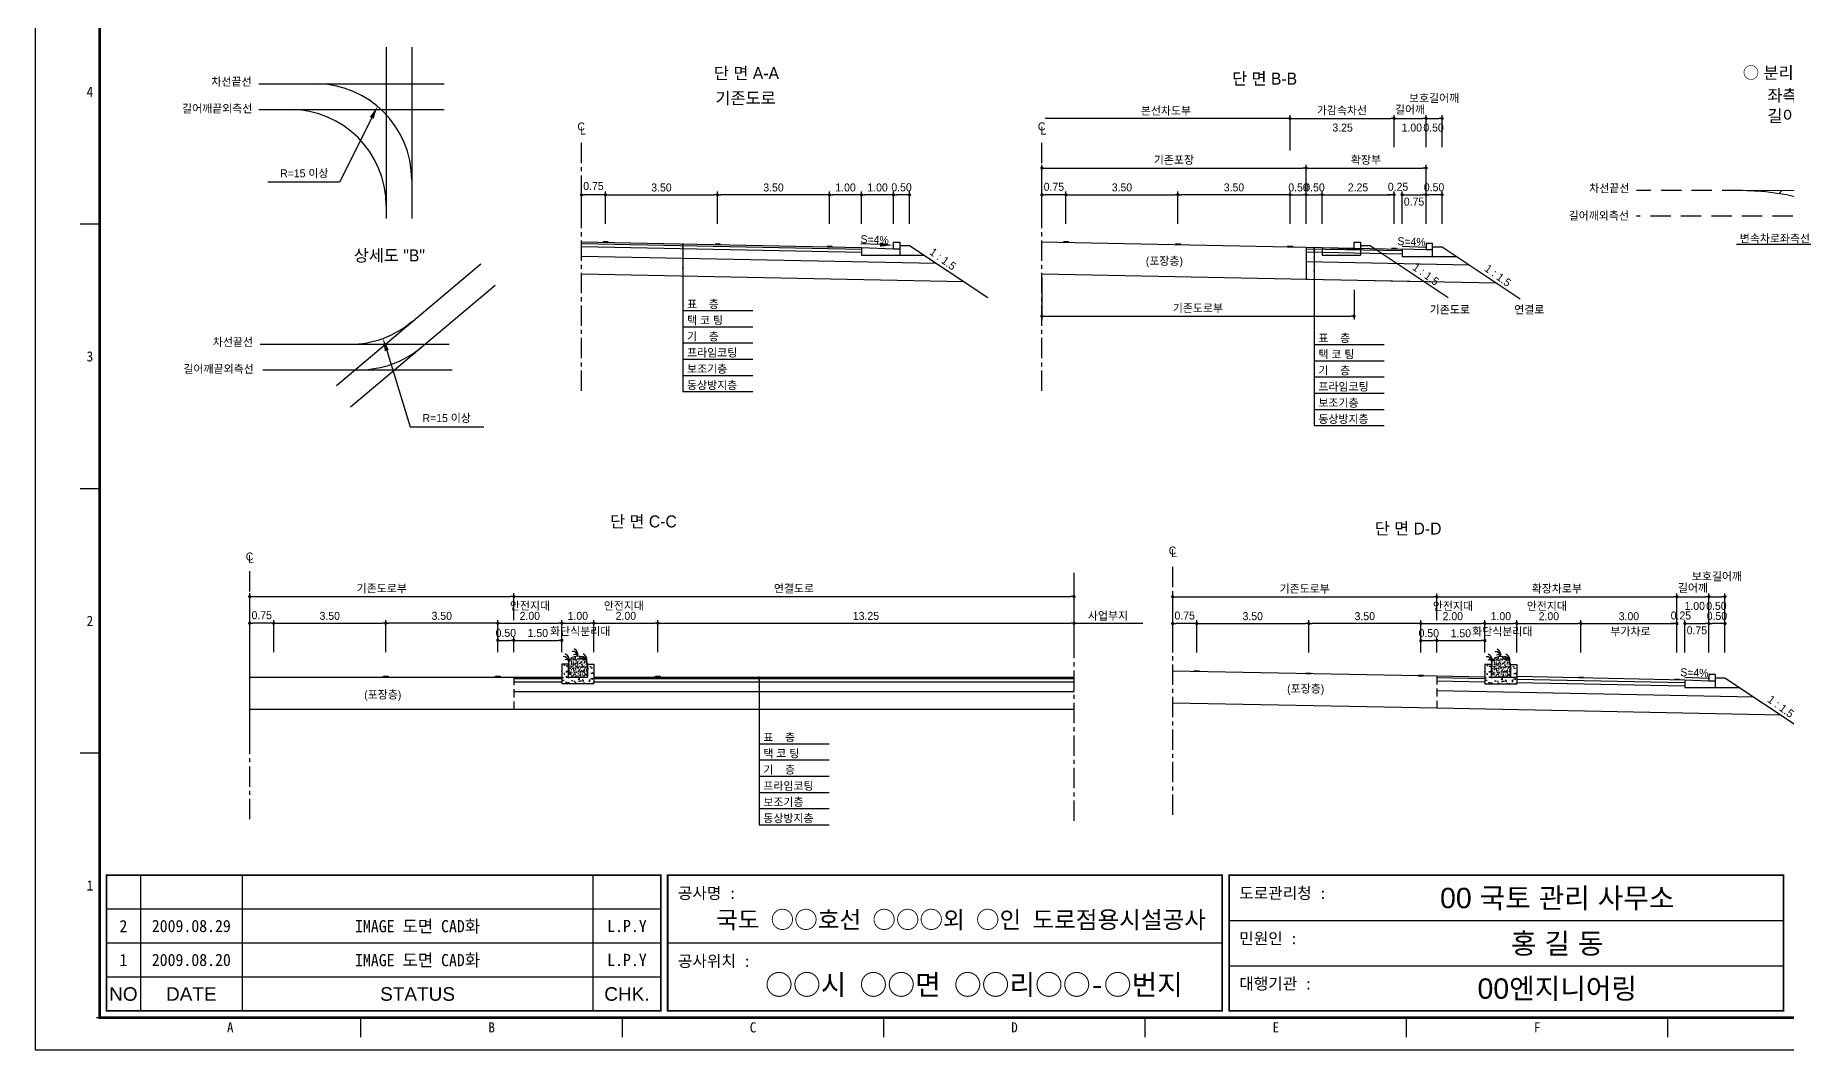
# Model space of a CAD drawing. Header units: millimetres. Extents: x 510 to 934, y -10 to 289.
# Drawn here: x 510.2 to 783.8, y -9.9 to 148.6 of the extents above; entities that cross this region are included whole.
import ezdxf
from ezdxf.enums import TextEntityAlignment as Align

# ---------------------------------------------------------------- set-up
doc = ezdxf.new("R2010")
doc.units = ezdxf.units.MM
doc.linetypes.add('CENTER', pattern=[50.8, 31.75, -6.35, 6.35, -6.35])
doc.linetypes.add('HIDDEN', pattern=[9.525, 6.35, -3.175])
for name, color, linetype in [('CC-GSTR-0004', 4, 'Continuous'), ('CM-LANE-0030', 30, 'Continuous'), ('CZ-DIMT-0002', 7, 'Continuous'), ('CZ-EXST-0002', 1, 'Continuous'), ('CZ-LIN1-0007', 7, 'Continuous'), ('CZ-LIN2-0003', 3, 'Continuous'), ('CZ-LINE-0001', 7, 'Continuous'), ('CZ-TEXT-BOX0', 7, 'Continuous'), ('TITLE', 7, 'Continuous')]:
    doc.layers.add(name, color=color, linetype=linetype)
doc.styles.add('견고딕', font='arial.ttf')
doc.styles.add('돋움', font='')
doc.styles.add('돋음체', font='')
doc.styles.get('돋움').set_extended_font_data('Dotum')
doc.styles.get('돋음체').set_extended_font_data('DotumChe')

# ---------------------------------------------------------------- blocks, each defined once
blk = doc.blocks.new('_Dot')
at = {"color": 0, "linetype": 'ByBlock', "lineweight": -2}
blk.add_line((-0.5, 0), (-1, 0), dxfattribs=at)
at = {"color": 0, "linetype": 'ByBlock', "const_width": 0.5}
blk.add_lwpolyline([(-0.25, 0, 1), (0.25, 0, 1)], format="xyb", close=True, dxfattribs=at)

msp = doc.modelspace()

# ---------------------------------------------------------------- hatches: boundary and pattern name
at = {"layer": 'CM-LANE-0030'}
h = msp.add_hatch(dxfattribs=at)
h.set_pattern_fill('ANSI31', color=256, scale=2, style=0)
h.set_pattern_definition([(45, (-503.057, 580.4497), (-4.490128, 4.490128), [])])
h.paths.add_polyline_path([(871.73, 114.34, -0.191871), (896.83, 124.34), (776.83, 124.34, -0.191871), (801.93, 114.34)])
h.paths.add_polyline_path([(798.65, 118.34, 0.002096), (798.39, 118.52, -0.732581), (798.97, 120.34), (874.7, 120.34, -0.732581), (875.27, 118.52, 0.002096), (875.02, 118.34)], flags=16)
at = {"layer": 'CZ-EXST-0002'}
msp.add_hatch(color=256, dxfattribs=at).paths.add_polyline_path([(671.54, 116.24), (671.54, 116.36), (670.79, 116.38), (670.79, 116.25)])
h = msp.add_hatch(dxfattribs=at)
h.set_pattern_fill('AR-CONC', color=256, scale=0.01, style=0)
h.set_pattern_definition([(50, (-515.6742, 3531.1686), (1.8218467, -0.15939086), [0.1905, -2.0955]), (355, (-515.6742, 3531.1686), (-0.3524283, 1.9105664), [0.1524, -1.6764]), (100.451, (-515.5224, 3531.1553), (1.469425, 1.7511669), [0.1619, -1.7809]), (46.1842, (-515.6742, 3531.6766), (2.7107904, -0.4204233), [0.28575, -3.14325]), (96.6356, (-515.4483, 3531.6416), (2.3740423, 2.4742556), [0.24285, -2.67135]), (351.184, (-515.6742, 3531.6766), (2.374046, 2.4742512), [0.2286, -2.5146]), (21, (-515.4202, 3531.5496), (1.5161488, -1.0226552), [0.1905, -2.0955]), (326, (-515.4202, 3531.5496), (0.6180203, 1.8418797), [0.1524, -1.6764]), (71.4514, (-515.2939, 3531.4644), (2.1341649, 0.8192286), [0.1619, -1.7809]), (37.5, (-515.6742, 3531.1686), (0.03088603, 0.84555039), [0, -1.65608, 0, -1.7018, 0, -1.68275]), (7.5, (-515.6742, 3531.1686), (0.66819663, 1.00180575), [0, -0.97028, 0, -1.61798, 0, -0.64135]), (327.5, (-516.2406, 3531.1686), (1.35590595, -0.05728744), [0, -0.635, 0, -1.9812, 0, -2.6289]), (317.5, (-516.4946, 3531.1686), (1.4812918, 0.2542649), [0, -0.8255, 0, -1.31572, 0, -1.8669])])
h.paths.add_polyline_path([(597.44, 47.32), (597.44, 50.32), (596.44, 50.32), (596.44, 48.32), (593.44, 48.32), (593.44, 50.32), (592.44, 50.32), (592.44, 47.32)])
h = msp.add_hatch(dxfattribs=at)
h.set_pattern_fill('AR-SAND', color=256, scale=0.01, style=0)
h.set_pattern_definition([(37.5, (-515.6742, 3531.1686), (-0.016000313, 0.489413237), [0, -0.38608, 0, -0.4318, 0, -0.41275]), (7.5, (-515.6742, 3531.1686), (0.44952328, 0.7168251), [0, -0.20828, 0, -0.34798, 0, -0.13335]), (327.5, (-515.98663, 3531.1686), (0.79099237, 0.001437185), [0, -0.127, 0, -0.4572, 0, -0.5969]), (317.5, (-515.9866, 3531.1686), (0.76355645, 0.22292932), [0, -0.0635, 0, -0.29972, 0, -0.3429])])
edge = h.paths.add_edge_path()
edge.add_ellipse((594.94, 50.32), major_axis=(-1.5, 0), ratio=0.829212, start_angle=180, end_angle=360)
edge.add_line((593.44, 50.32), (593.44, 48.32))
edge.add_line((593.44, 48.32), (596.44, 48.32))
edge.add_line((596.44, 48.32), (596.44, 50.32))
h = msp.add_hatch(dxfattribs=at)
h.set_pattern_fill('AR-CONC', color=256, scale=0.01, style=0)
h.set_pattern_definition([(50, (-371.5195, 3531.1233), (1.8218467, -0.15939086), [0.1905, -2.0955]), (355, (-371.5195, 3531.1233), (-0.3524283, 1.9105664), [0.1524, -1.6764]), (100.451, (-371.3677, 3531.11), (1.469425, 1.7511669), [0.1619, -1.7809]), (46.1842, (-371.5195, 3531.6313), (2.7107904, -0.4204233), [0.28575, -3.14325]), (96.6356, (-371.2936, 3531.5962), (2.3740423, 2.4742556), [0.24285, -2.67135]), (351.184, (-371.5195, 3531.6313), (2.374046, 2.4742512), [0.2286, -2.5146]), (21, (-371.2655, 3531.5043), (1.5161488, -1.0226552), [0.1905, -2.0955]), (326, (-371.2655, 3531.5043), (0.6180203, 1.8418797), [0.1524, -1.6764]), (71.4514, (-371.1392, 3531.419), (2.1341649, 0.8192286), [0.1619, -1.7809]), (37.5, (-371.5195, 3531.12325), (0.03088603, 0.84555039), [0, -1.65608, 0, -1.7018, 0, -1.68275]), (7.5, (-371.5195, 3531.12325), (0.66819663, 1.00180575), [0, -0.97028, 0, -1.61798, 0, -0.64135]), (327.5, (-372.08595, 3531.12325), (1.35590595, -0.05728744), [0, -0.635, 0, -1.9812, 0, -2.6289]), (317.5, (-372.34, 3531.1233), (1.4812918, 0.2542649), [0, -0.8255, 0, -1.31572, 0, -1.8669])])
h.paths.add_polyline_path([(741.6, 47.28), (741.6, 50.28), (740.6, 50.28), (740.6, 48.28), (737.6, 48.28), (737.6, 50.28), (736.6, 50.28), (736.6, 47.28)])
h = msp.add_hatch(dxfattribs=at)
h.set_pattern_fill('AR-SAND', color=256, scale=0.01, style=0)
h.set_pattern_definition([(37.5, (-371.51953, 3531.12325), (-0.016000313, 0.489413237), [0, -0.38608, 0, -0.4318, 0, -0.41275]), (7.5, (-371.5195, 3531.12325), (0.44952328, 0.7168251), [0, -0.20828, 0, -0.34798, 0, -0.13335]), (327.5, (-371.83195, 3531.12325), (0.79099237, 0.001437185), [0, -0.127, 0, -0.4572, 0, -0.5969]), (317.5, (-371.83195, 3531.12325), (0.76355645, 0.22292932), [0, -0.0635, 0, -0.29972, 0, -0.3429])])
edge = h.paths.add_edge_path()
edge.add_ellipse((739.1, 50.28), major_axis=(-1.5, 0), ratio=0.829212, start_angle=180, end_angle=360)
edge.add_line((737.6, 50.28), (737.6, 48.28))
edge.add_line((737.6, 48.28), (740.6, 48.28))
edge.add_line((740.6, 48.28), (740.6, 50.28))
at = {"layer": 'CZ-LIN1-0007'}
for points in [[(599.63, 116.23), (599.63, 116.36), (598.88, 116.37), (598.88, 116.25)], [(617.13, 115.88), (617.13, 116.01), (616.38, 116.02), (616.38, 115.9)], [(634.63, 115.53), (634.63, 115.66), (633.88, 115.67), (633.88, 115.55)], [(689.04, 115.89), (689.04, 116.01), (688.29, 116.03), (688.29, 115.9)], [(706.54, 115.54), (706.54, 115.66), (705.79, 115.68), (705.79, 115.55)], [(722.79, 115.21), (722.79, 115.34), (722.04, 115.35), (722.04, 115.23)], [(691.97, 49.17), (691.97, 49.29), (691.22, 49.31), (691.22, 49.18)], [(565.32, 48.32), (565.32, 48.45), (564.57, 48.45), (564.57, 48.32)], [(582.82, 48.32), (582.82, 48.45), (582.07, 48.45), (582.07, 48.32)], [(607.82, 48.32), (607.82, 48.45), (607.07, 48.45), (607.07, 48.32)], [(709.47, 48.82), (709.47, 48.94), (708.72, 48.96), (708.72, 48.83)], [(726.97, 48.47), (726.97, 48.59), (726.22, 48.61), (726.22, 48.48)], [(751.97, 48.17), (751.98, 48.29), (751.23, 48.31), (751.22, 48.18)], [(766.97, 47.87), (766.98, 47.99), (766.23, 48.01), (766.22, 47.88)]]:
    msp.add_hatch(color=256, dxfattribs=at).paths.add_polyline_path(points)

# ---------------------------------------------------------------- linework, layer by layer
at = {"color": 0, "linetype": 'ByBlock', "lineweight": -2}
msp.add_line((705.92, 135.59), (705.67, 135.59), dxfattribs=at)
at = {"color": 0, "linetype": 'ByBlock', "const_width": 0.25}
msp.add_lwpolyline([(706.04, 135.59, 1), (706.29, 135.59, 1)], format="xyb", close=True, dxfattribs=at)
at = {"layer": 'CC-GSTR-0004'}
for p, q in [((639.25, 115.44), (644.25, 115.24)), ((639.25, 115.44), (639.25, 114.24)), ((644.25, 116.24), (645.25, 116.24)), ((644.25, 115.24), (644.25, 116.24)), ((644.25, 115.24), (645.25, 115.24)), ((645.25, 116.24), (645.25, 114.24)), ((639.25, 114.24), (645.25, 114.24))]:
    msp.add_line(p, q, dxfattribs=at)
for points in [[(728.42, 115.04), (727.42, 115.04), (723.67, 115.19), (723.67, 114.04), (728.42, 114.04), (728.42, 116.04), (727.42, 116.04), (727.42, 115.04)], [(772.6, 47.7), (771.6, 47.7), (767.85, 47.85), (767.85, 46.7), (772.6, 46.7), (772.6, 48.7), (771.6, 48.7), (771.6, 47.7)]]:
    msp.add_lwpolyline(points, dxfattribs=at)
at = {"layer": 'CM-LANE-0030', "const_width": 0.15}
msp.add_lwpolyline([(776.83, 124.34), (896.83, 124.34, 0.191871), (871.73, 114.34), (801.93, 114.34, 0.191871)], format="xyb", close=True, dxfattribs=at)
at = {"layer": 'CZ-EXST-0002'}
for p, q in [((565.01, 146.74), (565.01, 119.96)), ((568.99, 146.74), (568.99, 119.96)), ((545.11, 141), (574.06, 141)), ((545.11, 136.99), (574.06, 136.99)), ((667.42, 116.32), (711.17, 115.44)), ((670.79, 116.38), (671.54, 116.36)), ((670.79, 116.25), (671.54, 116.24)), ((671.54, 116.36), (671.54, 116.24)), ((711.17, 115.44), (711.17, 114.24)), ((711.17, 115.44), (716.17, 115.24)), ((716.17, 115.24), (716.17, 116.24)), ((716.17, 116.24), (717.17, 116.24)), ((716.17, 115.24), (717.17, 115.24)), ((717.17, 116.24), (717.17, 114.24)), ((717.17, 115.74), (718.67, 115.74)), ((718.67, 115.74), (730.87, 107.61)), ((557.22, 93.89), (579.77, 112.88)), ((711.17, 114.24), (717.17, 114.24)), ((559.42, 90.53), (582.02, 109.55)), ((667.42, 111.32), (727.09, 110.13)), ((545.34, 100.32), (574.82, 100.32)), ((545.76, 96.32), (575.3, 96.32)), ((729.1, 48.43), (687.85, 49.25)), ((543.69, 48.32), (584.94, 48.32)), ((729.1, 43.43), (687.85, 44.25)), ((543.69, 43.32), (584.94, 43.32))]:
    msp.add_line(p, q, dxfattribs=at)
at = {"layer": 'CZ-LIN1-0007'}
for p, q in [((598.88, 116.37), (599.63, 116.36)), ((598.88, 116.25), (599.63, 116.23)), ((599.63, 116.36), (599.63, 116.23)), ((616.38, 116.02), (617.13, 116.01)), ((616.38, 115.9), (617.13, 115.88)), ((617.13, 116.01), (617.13, 115.88)), ((633.88, 115.67), (634.63, 115.66)), ((633.88, 115.55), (634.63, 115.53)), ((634.63, 115.66), (634.63, 115.53)), ((688.29, 116.03), (689.04, 116.01)), ((688.29, 115.9), (689.04, 115.89)), ((689.04, 116.01), (689.04, 115.89)), ((705.79, 115.68), (706.54, 115.66)), ((705.79, 115.55), (706.54, 115.54)), ((706.54, 115.66), (706.54, 115.54)), ((722.04, 115.35), (722.79, 115.34)), ((722.04, 115.23), (722.79, 115.21)), ((722.79, 115.34), (722.79, 115.21)), ((691.22, 49.18), (691.22, 49.31)), ((691.22, 49.31), (691.97, 49.29)), ((691.97, 49.29), (691.97, 49.17)), ((564.57, 48.45), (565.32, 48.45)), ((564.57, 48.32), (564.57, 48.45)), ((565.32, 48.32), (564.57, 48.32)), ((565.32, 48.45), (565.32, 48.32)), ((582.07, 48.45), (582.82, 48.45)), ((582.07, 48.32), (582.07, 48.45)), ((582.82, 48.32), (582.07, 48.32)), ((582.82, 48.45), (582.82, 48.32)), ((607.07, 48.32), (607.07, 48.45)), ((607.07, 48.45), (607.82, 48.45)), ((607.82, 48.32), (607.07, 48.32)), ((607.82, 48.45), (607.82, 48.32)), ((691.97, 49.17), (691.22, 49.18)), ((708.72, 48.96), (709.47, 48.94)), ((708.72, 48.83), (708.72, 48.96)), ((709.47, 48.82), (708.72, 48.83)), ((709.47, 48.94), (709.47, 48.82)), ((726.22, 48.48), (726.22, 48.61)), ((726.22, 48.61), (726.97, 48.59)), ((726.97, 48.47), (726.22, 48.48)), ((726.97, 48.59), (726.97, 48.47)), ((751.22, 48.18), (751.23, 48.31)), ((751.22, 48.31), (751.97, 48.29)), ((751.97, 48.17), (751.22, 48.18)), ((751.98, 48.29), (751.97, 48.17)), ((766.22, 48.01), (766.97, 47.99)), ((766.22, 47.88), (766.23, 48.01)), ((766.97, 47.87), (766.22, 47.88)), ((766.98, 47.99), (766.97, 47.87))]:
    msp.add_line(p, q, dxfattribs=at)
at = {"layer": 'CZ-LIN2-0003'}
for p, q in [((595.5, 116.32), (639.25, 115.44)), ((595.5, 116.07), (639.25, 115.19)), ((595.5, 115.57), (639.25, 114.69)), ((645.25, 115.74), (646.75, 115.74)), ((646.75, 115.74), (658.96, 107.6)), ((708.67, 115.49), (708.67, 110.49)), ((708.67, 115.49), (723.67, 115.19)), ((708.67, 115.24), (723.67, 114.94)), ((728.42, 115.54), (729.92, 115.54)), ((729.92, 115.54), (742.12, 107.41)), ((595.5, 114.07), (650.93, 112.96)), ((645.25, 114.24), (649, 114.24)), ((708.67, 114.74), (723.67, 114.44)), ((708.67, 113.24), (734.13, 112.73)), ((728.42, 114.04), (732.17, 114.04)), ((595.5, 111.32), (655.18, 110.12)), ((708.67, 110.49), (738.38, 109.9)), ((593.44, 50.32), (592.44, 50.32)), ((592.44, 50.32), (592.44, 47.32)), ((593.44, 50.32), (593.44, 48.32)), ((596.44, 50.32), (597.44, 50.32)), ((596.44, 50.32), (596.44, 48.32)), ((597.44, 50.32), (597.44, 47.32)), ((737.6, 50.28), (736.6, 50.28)), ((736.6, 50.28), (736.6, 47.28)), ((737.6, 50.28), (737.6, 48.28)), ((740.6, 50.28), (741.6, 50.28)), ((740.6, 50.28), (740.6, 48.28)), ((741.6, 50.28), (741.6, 47.28)), ((584.94, 48.32), (592.44, 48.32)), ((584.94, 48.07), (592.44, 48.07)), ((584.94, 47.57), (592.44, 47.57)), ((592.44, 47.32), (597.44, 47.32)), ((593.44, 48.32), (596.44, 48.32)), ((597.44, 48.32), (672.44, 48.32)), ((597.44, 48.07), (672.44, 48.07)), ((597.44, 47.57), (672.44, 47.57)), ((736.6, 48.28), (729.1, 48.43)), ((736.6, 48.03), (729.1, 48.18)), ((736.6, 47.53), (729.1, 47.68)), ((736.6, 47.28), (741.6, 47.28)), ((737.6, 48.28), (740.6, 48.28)), ((740.6, 48.28), (741.6, 48.28)), ((767.85, 47.85), (741.6, 48.38)), ((767.85, 47.4), (741.6, 47.93)), ((767.85, 46.9), (741.6, 47.43)), ((772.6, 48.2), (774.1, 48.2)), ((772.6, 46.7), (776.35, 46.7)), ((774.1, 48.2), (786.3, 40.07)), ((584.94, 46.07), (672.44, 46.07)), ((778.62, 45.19), (729.1, 46.18)), ((584.94, 43.32), (672.44, 43.32)), ((782.88, 42.35), (729.1, 43.43))]:
    msp.add_line(p, q, dxfattribs=at)
for centre, radius, start, end in [((553.99, 126), 15, 0, 90), ((550.01, 121.99), 15, 0, 90), ((559.37, 115.32), 15, 270, 310.097), ((560.83, 111.32), 15, 270, 310.097), ((594.07, 51.45), 0.88, 7.8639, 92.7752), ((593.97, 51.79), 1, 347.1802, 67.3267), ((738.23, 51.4), 0.88, 7.8639, 92.7752), ((738.12, 51.74), 1, 347.1802, 67.3267), ((592.68, 50.66), 0.88, 7.8639, 92.7752), ((593.14, 50.63), 0.44, 19.771, 124.0366), ((592.57, 51), 1, 347.1802, 67.3267), ((594.53, 51.42), 0.44, 19.771, 124.0366), ((595.47, 50.66), 0.88, 7.8639, 92.7752), ((595.92, 50.63), 0.44, 19.771, 124.0366), ((595.36, 51), 1, 347.1802, 67.3267), ((736.83, 50.62), 0.88, 7.8639, 92.7752), ((737.29, 50.59), 0.44, 19.771, 124.0366), ((736.73, 50.96), 1, 347.1802, 67.3267), ((738.69, 51.37), 0.44, 19.771, 124.0366), ((739.62, 50.62), 0.88, 7.8639, 92.7752), ((740.08, 50.59), 0.44, 19.771, 124.0366), ((739.51, 50.96), 1, 347.1802, 67.3267)]:
    msp.add_arc(centre, radius, start, end, dxfattribs=at)
for centre in [(594.94, 50.32), (739.1, 50.28)]:
    msp.add_ellipse(centre, major_axis=(-1.5, 0), ratio=0.829212, start_param=3.141593, end_param=6.283185, dxfattribs=at)
at = {"layer": 'CZ-LINE-0001'}
for p, q in [((705.67, 135.59), (667.92, 135.59)), ((706.17, 130.61), (706.17, 136.09)), ((706.17, 131.11), (706.17, 136.09)), ((706.67, 135.59), (721.92, 135.59)), ((722.42, 131.11), (722.42, 136.09)), ((722.42, 131.11), (722.42, 136.09)), ((722.92, 135.59), (726.92, 135.59)), ((727.42, 131.11), (727.42, 136.09)), ((727.42, 131.11), (727.42, 136.09)), ((727.92, 135.59), (729.42, 135.59)), ((729.92, 131.11), (729.92, 136.09)), ((667.42, 124.17), (667.42, 128.34)), ((667.92, 127.84), (708.17, 127.84)), ((708.67, 124.17), (708.67, 128.34)), ((708.67, 124.17), (708.67, 128.34)), ((709.17, 127.84), (726.92, 127.84)), ((727.42, 124.17), (727.42, 128.34)), ((595.5, 119.11), (595.5, 124.16)), ((598.75, 123.66), (596, 123.66)), ((599.25, 119.11), (599.25, 124.16)), ((599.25, 119.11), (599.25, 124.16)), ((599.75, 123.66), (616.25, 123.66)), ((616.75, 119.11), (616.75, 124.16)), ((616.75, 119.11), (616.75, 124.16)), ((633.75, 123.66), (617.25, 123.66)), ((634.25, 119.11), (634.25, 124.16)), ((634.25, 119.11), (634.25, 124.16)), ((638.75, 123.66), (634.75, 123.66)), ((639.25, 119.11), (639.25, 124.16)), ((639.25, 119.11), (639.25, 124.16)), ((643.75, 123.66), (639.75, 123.66)), ((644.25, 121.55), (644.25, 124.16)), ((644.25, 119.11), (644.25, 124.16)), ((646.25, 123.66), (644.75, 123.66)), ((646.75, 119.11), (646.75, 124.16)), ((667.42, 119.11), (667.42, 124.17)), ((670.67, 123.67), (667.92, 123.67)), ((671.17, 119.11), (671.17, 124.17)), ((671.17, 119.11), (671.17, 124.17)), ((671.67, 123.67), (688.17, 123.67)), ((688.67, 119.11), (688.67, 124.17)), ((688.67, 119.11), (688.67, 124.17)), ((705.67, 123.67), (689.17, 123.67)), ((706.17, 119.11), (706.17, 124.17)), ((706.17, 119.11), (706.17, 124.17)), ((706.67, 123.67), (708.17, 123.67)), ((708.67, 119.11), (708.67, 124.17)), ((708.67, 119.11), (708.67, 124.17)), ((709.17, 123.67), (710.67, 123.67)), ((711.17, 119.11), (711.17, 124.17)), ((711.17, 119.11), (711.17, 124.17)), ((711.67, 123.67), (721.92, 123.67)), ((721.92, 123.67), (721.42, 123.67)), ((722.42, 119.11), (722.42, 124.17)), ((722.42, 119.11), (722.42, 124.17)), ((723.67, 119.11), (723.67, 124.17)), ((723.67, 119.11), (723.67, 124.17)), ((724.17, 123.67), (726.92, 123.67)), ((724.17, 123.67), (724.67, 123.67)), ((727.42, 121.56), (727.42, 124.17)), ((727.42, 119.11), (727.42, 124.17)), ((729.42, 123.67), (727.92, 123.67)), ((729.92, 119.11), (729.92, 124.17)), ((611.35, 116), (611.35, 92.92)), ((709.95, 115.47), (709.95, 87.61)), ((667.42, 110.82), (667.42, 104.2)), ((716.17, 108.81), (716.17, 104.2)), ((611.35, 105.57), (622.29, 105.57)), ((667.92, 104.7), (715.67, 104.7)), ((611.35, 103.04), (622.29, 103.04)), ((611.35, 100.51), (622.29, 100.51)), ((709.95, 100.27), (720.88, 100.27)), ((611.35, 97.98), (622.29, 97.98)), ((709.95, 97.73), (720.88, 97.73)), ((611.35, 95.45), (622.29, 95.45)), ((709.95, 95.2), (720.88, 95.2)), ((611.35, 92.92), (622.29, 92.92)), ((709.95, 92.67), (720.88, 92.67)), ((709.95, 90.14), (720.88, 90.14)), ((709.95, 87.61), (720.88, 87.61)), ((543.69, 57.23), (543.69, 61.4)), ((544.19, 60.9), (584.44, 60.9)), ((584.94, 57.23), (584.94, 61.4)), ((584.94, 57.23), (584.94, 61.4)), ((585.44, 60.9), (671.94, 60.9)), ((672.44, 57.23), (672.44, 61.4)), ((687.85, 57.18), (687.85, 61.36)), ((688.35, 60.86), (728.6, 60.86)), ((729.1, 57.18), (729.1, 61.36)), ((729.1, 57.18), (729.1, 61.36)), ((729.6, 60.86), (766.1, 60.86)), ((766.6, 57.18), (766.6, 61.36)), ((766.6, 56.38), (766.6, 61.36)), ((767.1, 60.86), (771.1, 60.86)), ((771.6, 56.38), (771.6, 61.36)), ((771.6, 56.38), (771.6, 61.36)), ((772.1, 60.86), (773.6, 60.86)), ((774.1, 56.38), (774.1, 61.36)), ((543.69, 37.15), (543.69, 57.55)), ((543.69, 52.18), (543.69, 57.23)), ((546.94, 56.73), (544.19, 56.73)), ((547.44, 52.18), (547.44, 57.23)), ((547.44, 52.18), (547.44, 57.23)), ((547.94, 56.73), (564.44, 56.73)), ((564.94, 52.18), (564.94, 57.23)), ((564.94, 52.18), (564.94, 57.23)), ((581.94, 56.73), (565.44, 56.73)), ((582.44, 52.18), (582.44, 57.23)), ((582.44, 52.18), (582.44, 57.23)), ((582.94, 56.73), (591.94, 56.73)), ((592.44, 52.18), (592.44, 57.23)), ((592.44, 52.18), (592.44, 57.23)), ((592.94, 56.73), (596.94, 56.73)), ((597.44, 52.18), (597.44, 57.23)), ((597.44, 52.18), (597.44, 57.23)), ((597.94, 56.73), (606.94, 56.73)), ((607.44, 52.18), (607.44, 57.23)), ((607.44, 52.18), (607.44, 57.23)), ((607.94, 56.73), (671.94, 56.73)), ((672.44, 52.18), (672.44, 57.23)), ((672.44, 56.73), (683.16, 56.73)), ((687.85, 52.13), (687.85, 57.18)), ((691.1, 56.68), (688.35, 56.68)), ((691.6, 52.13), (691.6, 57.18)), ((691.6, 52.13), (691.6, 57.18)), ((692.1, 56.68), (708.6, 56.68)), ((709.1, 52.13), (709.1, 57.18)), ((709.1, 52.13), (709.1, 57.18)), ((726.1, 56.68), (709.6, 56.68)), ((726.6, 52.13), (726.6, 57.18)), ((726.6, 52.13), (726.6, 57.18)), ((727.1, 56.68), (736.1, 56.68)), ((736.6, 52.13), (736.6, 57.18)), ((736.6, 52.13), (736.6, 57.18)), ((737.1, 56.68), (741.1, 56.68)), ((741.6, 52.13), (741.6, 57.18)), ((741.6, 52.13), (741.6, 57.18)), ((742.1, 56.68), (751.1, 56.68)), ((751.6, 52.13), (751.6, 57.18)), ((751.6, 52.13), (751.6, 57.18)), ((752.1, 56.68), (766.1, 56.68)), ((766.1, 56.68), (765.6, 56.68)), ((766.6, 52.13), (766.6, 57.18)), ((766.6, 52.13), (766.6, 57.18)), ((767.85, 52.13), (767.85, 57.18)), ((767.85, 52.13), (767.85, 57.18)), ((768.35, 56.68), (771.1, 56.68)), ((768.35, 56.68), (768.85, 56.68)), ((771.6, 54.57), (771.6, 57.18)), ((771.6, 52.13), (771.6, 57.18)), ((773.6, 56.68), (772.1, 56.68)), ((774.1, 52.13), (774.1, 57.18)), ((582.44, 52.18), (582.44, 54.55)), ((582.94, 54.05), (584.44, 54.05)), ((584.94, 52.18), (584.94, 54.55)), ((584.94, 52.18), (584.94, 54.55)), ((585.44, 54.05), (591.94, 54.05)), ((592.44, 52.18), (592.44, 54.55)), ((726.6, 52.13), (726.6, 54.51)), ((727.1, 54.01), (728.6, 54.01)), ((729.1, 52.13), (729.1, 54.51)), ((729.1, 52.13), (729.1, 54.51)), ((729.6, 54.01), (736.1, 54.01)), ((736.6, 52.13), (736.6, 54.51)), ((623.26, 48.32), (623.26, 25.24)), ((623.26, 37.9), (634.2, 37.9)), ((623.26, 35.37), (634.2, 35.37)), ((623.26, 32.83), (634.2, 32.83)), ((623.26, 30.3), (634.2, 30.3)), ((623.26, 27.77), (634.2, 27.77)), ((623.26, 25.24), (634.2, 25.24))]:
    msp.add_line(p, q, dxfattribs=at)
at = {"layer": 'CZ-LINE-0001', "linetype": 'CENTER', "ltscale": 0.1}
for p, q in [((595.5, 93.04), (595.5, 132.42)), ((667.42, 93.04), (667.42, 132.42)), ((687.85, 26.79), (687.85, 66.17)), ((543.69, 26.11), (543.69, 65.49)), ((672.44, 25.86), (672.44, 65.24))]:
    msp.add_line(p, q, dxfattribs=at)
at = {"layer": 'CZ-LINE-0001', "linetype": 'HIDDEN', "ltscale": 0.5}
for p, q in [((776.83, 124.34), (760.31, 124.34)), ((798.97, 120.34), (760.31, 120.34))]:
    msp.add_line(p, q, dxfattribs=at)
at = {"layer": 'CZ-LINE-0001', "linetype": 'HIDDEN', "ltscale": 0.2}
for p, q in [((584.94, 48.32), (584.94, 43.32)), ((729.1, 48.43), (729.1, 43.43))]:
    msp.add_line(p, q, dxfattribs=at)
at = {"layer": 'CZ-LINE-0001'}
for points in [[(562.74, 135.68), (557.74, 125.66), (546.5, 125.66)], [(789.17, 120.08), (788.12, 115.9), (775.89, 115.9)], [(642.13, 115.88), (639.13, 116)], [(727.31, 115.45), (723.67, 115.6)], [(565.1, 99.32), (568.75, 87.42), (580.25, 87.42)], [(771.49, 48.11), (767.85, 48.26)]]:
    msp.add_lwpolyline(points, dxfattribs=at)
at = {"layer": 'CZ-LINE-0001', "linetype": 'ByBlock'}
for centre, start, end in [((611.35, 115.94), 0, 180), ((611.35, 115.94), 0, 180), ((611.35, 115.94), 180, 0), ((611.35, 115.94), 180, 0), ((611.35, 115.74), 0, 180), ((611.35, 115.74), 0, 180), ((611.35, 115.74), 180, 0), ((611.35, 115.74), 180, 0), ((611.35, 115.5), 0, 180), ((611.35, 115.5), 0, 180), ((611.35, 115.5), 180, 0), ((611.35, 115.5), 180, 0), ((611.35, 115.25), 0, 180), ((611.35, 115.25), 0, 180), ((611.35, 115.25), 180, 0), ((611.35, 115.25), 180, 0), ((709.95, 115.41), 0, 180), ((709.95, 115.41), 0, 180), ((709.95, 115.41), 180, 0), ((709.95, 115.41), 180, 0), ((709.95, 115.21), 0, 180), ((709.95, 115.21), 0, 180), ((709.95, 115.21), 180, 0), ((709.95, 115.21), 180, 0), ((709.95, 114.97), 0, 180), ((709.95, 114.97), 0, 180), ((709.95, 114.97), 180, 0), ((709.95, 114.97), 180, 0), ((611.35, 114.45), 0, 180), ((611.35, 114.45), 0, 180), ((611.35, 114.45), 180, 0), ((611.35, 114.45), 180, 0), ((611.35, 112.22), 0, 180), ((611.35, 112.22), 0, 180), ((611.35, 112.22), 180, 0), ((611.35, 112.22), 180, 0), ((709.94, 114.72), 0, 180), ((709.94, 114.72), 0, 180), ((709.94, 114.72), 180, 0), ((709.94, 114.72), 180, 0), ((709.94, 113.92), 0, 180), ((709.94, 113.92), 0, 180), ((709.94, 113.92), 180, 0), ((709.94, 113.92), 180, 0), ((709.94, 111.69), 0, 180), ((709.94, 111.69), 0, 180), ((709.94, 111.69), 180, 0), ((709.94, 111.69), 180, 0), ((623.26, 47.57), 0, 180), ((623.26, 47.57), 0, 180), ((623.26, 47.57), 180, 0), ((623.26, 47.57), 180, 0), ((623.26, 46.78), 0, 180), ((623.26, 46.78), 0, 180), ((623.26, 46.78), 180, 0), ((623.26, 46.78), 180, 0), ((623.26, 48.26), 0, 180), ((623.26, 48.26), 0, 180), ((623.26, 48.26), 180, 0), ((623.26, 48.26), 180, 0), ((623.26, 48.06), 0, 180), ((623.26, 48.06), 0, 180), ((623.26, 48.06), 180, 0), ((623.26, 48.06), 180, 0), ((623.26, 47.82), 0, 180), ((623.26, 47.82), 0, 180), ((623.26, 47.82), 180, 0), ((623.26, 47.82), 180, 0), ((623.26, 44.54), 0, 180), ((623.26, 44.54), 0, 180), ((623.26, 44.54), 180, 0), ((623.26, 44.54), 180, 0)]:
    msp.add_arc(centre, 0.0625, start, end, dxfattribs=at)
at = {"layer": 'CZ-LINE-0001'}
for points in [[(562.45, 135.83), (563.64, 137.47), (563.04, 135.53)], [(642.14, 116.21), (644.13, 115.8), (642.11, 115.55)], [(564.78, 99.22), (564.51, 101.23), (565.42, 99.41)]]:
    msp.add_solid(points, dxfattribs=at)
at = {"layer": 'TITLE', "color": 7, "linetype": 'Continuous'}
for p, q in [((520.24, 119.07), (517.22, 119.07)), ((520.24, 77.74), (517.22, 77.74)), ((520.24, 36.42), (517.22, 36.42)), ((561.07, -7.94), (561.07, -4.91)), ((601.89, -7.94), (601.89, -4.91)), ((642.72, -7.94), (642.72, -4.91)), ((683.54, -7.94), (683.54, -4.91)), ((724.37, -7.94), (724.37, -4.91)), ((765.19, -7.94), (765.19, -4.91))]:
    msp.add_line(p, q, dxfattribs=at)
at = {"layer": 'TITLE', "ltscale": 150}
for p, q in [((526.61, 17.37), (526.61, -3.85)), ((542.52, 17.37), (542.52, -3.85)), ((597.3, 17.37), (597.3, -3.85)), ((607.91, 12.06), (521.3, 12.06)), ((696.65, 10.3), (783.25, 10.3)), ((607.91, 6.76), (521.3, 6.76)), ((695.58, 6.76), (608.97, 6.76)), ((696.65, 3.22), (783.25, 3.22)), ((607.91, 1.45), (521.3, 1.45))]:
    msp.add_line(p, q, dxfattribs=at)
at = {"layer": 'TITLE'}
msp.add_line((928.6, -4.91), (519.74, -4.91), dxfattribs=at)
msp.add_lwpolyline([(510.16, -9.95), (933.52, -9.95), (933.52, 289.43), (510.16, 289.43)], close=True, dxfattribs=at)
at = {"layer": 'TITLE', "linetype": 'Continuous', "const_width": 0.403}
msp.add_lwpolyline([(520.24, -4.91), (520.24, 284.39), (928.49, 284.39), (928.49, -4.91)], close=True, dxfattribs=at)
at = {"layer": 'TITLE', "ltscale": 150, "const_width": 0.265}
for points in [[(521.3, 17.37), (607.91, 17.37), (607.91, -3.85), (521.3, -3.85)], [(608.97, 17.37), (695.58, 17.37), (695.58, -3.85), (608.97, -3.85)], [(783.25, -3.85), (696.65, -3.85), (696.65, 17.37), (783.25, 17.37)]]:
    msp.add_lwpolyline(points, close=True, dxfattribs=at)

# ---------------------------------------------------------------- block references
at = {"layer": 'CZ-LINE-0001', "xscale": 0.5, "yscale": 0.5, "zscale": 0.5, "rotation": 180}
for p in [(706.17, 135.59), (722.42, 135.59), (727.42, 135.59), (667.42, 127.84), (708.67, 127.84), (595.5, 123.66), (599.25, 123.66), (616.75, 123.66), (634.25, 123.66), (639.25, 123.66), (644.25, 123.66), (667.42, 123.67), (671.17, 123.67), (688.67, 123.67), (706.17, 123.67), (708.67, 123.67), (711.17, 123.67), (723.67, 123.67), (723.67, 123.67), (727.42, 123.67), (667.42, 104.7), (543.69, 60.9), (584.94, 60.9), (687.85, 60.86), (729.1, 60.86), (766.6, 60.86), (771.6, 60.86), (543.69, 56.73), (547.44, 56.73), (564.94, 56.73), (582.44, 56.73), (592.44, 56.73), (597.44, 56.73), (607.44, 56.73), (687.85, 56.68), (691.6, 56.68), (709.1, 56.68), (726.6, 56.68), (736.6, 56.68), (741.6, 56.68), (751.6, 56.68), (767.85, 56.68), (767.85, 56.68), (771.6, 56.68), (582.44, 54.05), (584.94, 54.05), (726.6, 54.01), (729.1, 54.01)]:
    msp.add_blockref('_Dot', p, dxfattribs=at)
at = {"layer": 'CZ-LINE-0001', "xscale": 0.5, "yscale": 0.5, "zscale": 0.5}
for p in [(722.42, 135.59), (727.42, 135.59), (729.92, 135.59), (708.67, 127.84), (727.42, 127.84), (599.25, 123.66), (616.75, 123.66), (634.25, 123.66), (639.25, 123.66), (644.25, 123.66), (646.75, 123.66), (671.17, 123.67), (688.67, 123.67), (706.17, 123.67), (708.67, 123.67), (711.17, 123.67), (722.42, 123.67), (722.42, 123.67), (727.42, 123.67), (729.92, 123.67), (716.17, 104.7), (584.94, 60.9), (672.44, 60.9), (729.1, 60.86), (766.6, 60.86), (771.6, 60.86), (774.1, 60.86), (547.44, 56.73), (564.94, 56.73), (582.44, 56.73), (592.44, 56.73), (597.44, 56.73), (607.44, 56.73), (672.44, 56.73), (691.6, 56.68), (709.1, 56.68), (726.6, 56.68), (736.6, 56.68), (741.6, 56.68), (751.6, 56.68), (766.6, 56.68), (766.6, 56.68), (771.6, 56.68), (774.1, 56.68), (584.94, 54.05), (592.44, 54.05), (729.1, 54.01), (736.6, 54.01)]:
    msp.add_blockref('_Dot', p, dxfattribs=at)

# ---------------------------------------------------------------- texts
at = {"layer": 'CZ-DIMT-0002', "style": '돋움'}
for s, p in [('○ 분리대 설치길이는 접속되는 도로의 길어깨외측선과 변속차로의', (776.88, 142.74)), ('좌측선에서 0.5m만큼 평행 이동한 선이 교차하는 지점까지의', (780.73, 139.18)), ('길이중 R=0.5로 마감되는 부분까지로 한다.', (780.73, 135.99))]:
    msp.add_text(s, height=1.875, dxfattribs=at).set_placement(p, align=Align.MIDDLE_LEFT)
for s, p in [('차선끝선', (540.84, 141.34)), ('길어깨끝외측선', (538.61, 137.14)), ('C', (595.46, 134.34)), ('L', (595.73, 133.69)), ('C', (667.38, 134.35)), ('L', (667.64, 133.69)), ('R=15 이상', (552.22, 127.02)), ('차선끝선', (756.04, 124.68)), ('차선끝선', (541.07, 100.66)), ('길어깨끝외측선', (538.83, 96.46)), ('R=15 이상', (574.46, 88.78)), ('C', (687.81, 68.08)), ('C', (543.66, 67.15)), ('L', (543.92, 66.75)), ('L', (688.07, 67.68))]:
    msp.add_text(s, height=1.25, dxfattribs=at).set_placement(p, align=Align.MIDDLE_CENTER)
for s, p in [('3.25', (712.79, 133.54)), ('1.00', (723.6, 133.54)), ('0.50', (727, 133.54)), ('길어깨외측선', (749.69, 119.77)), ('변속차로좌측선', (776.42, 116.21)), ('(포장층)', (683.65, 112.7)), ('표    층', (612, 105.96)), ('택 코 팅', (612, 103.43)), ('기존도로', (727.99, 105.1)), ('연결로', (741.18, 105.1)), ('기    층', (612, 100.9)), ('표    층', (710.6, 100.65)), ('프라임코팅', (612, 98.37)), ('택 코 팅', (710.6, 98.12)), ('보조기층', (612, 95.84)), ('기    층', (710.6, 95.59)), ('동상방지층', (612, 93.3)), ('프라임코팅', (710.6, 93.06)), ('보조기층', (710.6, 90.53)), ('동상방지층', (710.6, 88)), ('안전지대', (584.32, 58.83)), ('안전지대', (598.99, 58.83)), ('사업부지', (674.6, 57.26)), ('안전지대', (728.48, 58.78)), ('안전지대', (743.15, 58.78)), ('1.00', (767.79, 58.81)), ('0.50', (771.18, 58.81)), ('화단식분리대', (590.6, 54.85)), ('화단식분리대', (734.62, 54.81)), ('부가차로', (756.2, 54.81)), ('(포장층)', (705.72, 45.87)), ('(포장층)', (561.57, 44.94)), ('표    층', (623.91, 38.29)), ('택 코 팅', (623.91, 35.76)), ('기    층', (623.91, 33.22)), ('프라임코팅', (623.91, 30.69)), ('보조기층', (623.91, 28.16)), ('동상방지층', (623.91, 25.63))]:
    msp.add_text(s, height=1.25, dxfattribs=at).set_placement(p)
for s, rotation, p in [('S=4%', 357.7094, (641.3, 116.66)), ('1 : 1.5', 323.8881, (651.96, 113.63)), ('S=4%', 357.7094, (725.15, 116.34)), ('1 : 1.5', 323.8881, (727.39, 111.25)), ('1 : 1.5', 323.8881, (738.64, 111.05)), ('S=4%', 357.7094, (769.33, 49)), ('1 : 1.5', 323.8881, (782.82, 43.71))]:
    msp.add_text(s, height=1.25, rotation=rotation, dxfattribs=at).set_placement(p, align=Align.MIDDLE_CENTER)
at = {"layer": 'CZ-DIMT-0002', "insert": (686.79, 136.73), "char_height": 1.25, "attachment_point": 5, "style": '돋움'}
msp.add_mtext('본선차도부', dxfattribs=at)
at = {"layer": 'CZ-LINE-0001', "char_height": 1.25, "attachment_point": 5, "style": '돋움'}
for s, insert in [('\\A1;보호길어깨', (728.67, 138.7)), ('\\A1;가감속차선', (714.29, 136.78)), ('\\A1;길어깨', (724.92, 136.91)), ('\\A1;기존포장', (688.04, 129.04)), ('\\A1;확장부', (718.04, 129.04)), ('\\A1;0.75', (597.38, 125.02)), ('\\A1;3.50', (608, 124.8)), ('\\A1;3.50', (625.5, 124.8)), ('\\A1;1.00', (636.75, 124.8)), ('\\A1;1.00', (641.75, 124.8)), ('\\A1;0.50', (645.5, 124.83)), ('\\A1;0.75', (669.29, 124.91)), ('\\A1;3.50', (679.92, 124.81)), ('\\A1;3.50', (697.42, 124.81)), ('\\A1;0.50', (707.5, 124.81)), ('\\A1;0.50', (710, 124.81)), ('\\A1;2.25', (716.79, 124.81)), ('\\A1;0.25', (723.04, 124.91)), ('\\A1;0.75', (725.54, 122.59)), ('\\A1;0.50', (728.67, 124.83)), ('\\A1;기존도로부', (691.79, 105.9)), ('\\A1;기존도로부', (564.32, 62.1)), ('\\A1;연결도로', (628.69, 62.09)), ('\\A1;길어깨', (769.1, 62.18)), ('\\A1;보호길어깨', (772.85, 63.97)), ('\\A1;기존도로부', (708.47, 62.05)), ('\\A1;확장차로{\\fGulimChe|b0|i0|c129|p32;부}', (747.85, 62.06)), ('\\A1;0.75', (545.57, 57.97)), ('\\A1;3.50', (556.19, 57.87)), ('\\A1;3.50', (573.69, 57.87)), ('\\A1;2.00', (587.44, 57.87)), ('\\A1;1.00', (594.94, 57.87)), ('\\A1;2.00', (602.44, 57.87)), ('\\A1;13.25', (639.94, 57.87)), ('\\A1;0.75', (689.72, 57.92)), ('\\A1;3.50', (700.35, 57.82)), ('\\A1;3.50', (717.85, 57.82)), ('\\A1;2.00', (731.6, 57.82)), ('\\A1;1.00', (739.1, 57.83)), ('\\A1;2.00', (746.6, 57.82)), ('\\A1;3.00', (759.1, 57.82)), ('\\A1;0.25', (767.22, 57.93)), ('\\A1;0.50', (772.85, 57.85)), ('\\A1;0.50', (583.69, 55.21)), ('\\A1;1.50', (588.69, 55.19)), ('\\A1;0.50', (727.85, 55.17)), ('\\A1;1.50', (732.85, 55.15)), ('\\A1;0.75', (769.72, 55.61))]:
    msp.add_mtext(s, dxfattribs=dict(at, insert=insert))
at = {"layer": 'CZ-TEXT-BOX0', "style": '돋움'}
for s, p in [('단 면 A-A', (621.28, 142.67)), ('단 면 B-B', (702.2, 141.81)), ('기존도로', (621.14, 138.77)), ('상세도 "B"', (565.5, 114.19)), ('단 면 C-C', (605.18, 72.63)), ('단 면 D-D', (724.61, 71.52))]:
    msp.add_text(s, height=1.875, dxfattribs=at).set_placement(p, align=Align.MIDDLE_CENTER)
at = {"layer": 'TITLE', "color": 3, "linetype": 'Continuous', "style": '돋음체'}
for s, p in [('4', (518.73, 139.74)), ('3', (518.73, 98.41)), ('2', (518.73, 57.09)), ('1', (518.73, 15.76)), ('A', (540.65, -6.42)), ('B', (581.48, -6.42)), ('C', (622.3, -6.42)), ('D', (663.13, -6.42)), ('E', (703.95, -6.42)), ('F', (744.78, -6.42))]:
    msp.add_text(s, height=1.59, dxfattribs=at).set_placement(p, align=Align.MIDDLE)
at = {"layer": 'TITLE', "style": '돋음체'}
for s, p in [('공사명 : ', (610.57, 13.66)), ('도로관리청 :', (698.24, 13.66)), ('민원인 :', (698.24, 6.58)), ('공사위치 :', (610.57, 3.04)), ('대행기관 :', (698.24, -0.49))]:
    msp.add_text(s, height=1.804, dxfattribs=at).set_placement(p)
at = {"layer": 'TITLE', "color": 7, "linetype": 'Continuous'}
for s, height, style, p in [('00 국토 관리 사무소', 3.1832, '견고딕', (747.91, 13.83)), ('국도 ○○호선 ○○○외 ○인 도로점용시설공사', 2.7, '돋음체', (654.78, 10.44)), ('홍 길 동', 3.183, '견고딕', (747.91, 6.76)), ('○○시 ○○면 ○○리○○-○번지', 3.1832, '돋음체', (656.81, 0.28)), ('00엔지니어링', 3.183, '견고딕', (747.91, -0.32))]:
    msp.add_text(s, height=height, dxfattribs=dict(at, style=style)).set_placement(p, align=Align.MIDDLE)
at = {"layer": 'TITLE', "color": 1, "linetype": 'Continuous', "style": '돋음체'}
msp.add_text('2', height=1.91, dxfattribs=at).set_placement((523.96, 9.41), align=Align.MIDDLE)
at = {"layer": 'TITLE', "linetype": 'Continuous'}
for s, height, style, p in [('2009.08.29', 1.91, '돋음체', (534.57, 9.41)), ('L.P.Y', 1.91, '돋음체', (602.61, 9.41)), ('1', 1.91, '돋음체', (523.96, 4.11)), ('2009.08.20', 1.91, '돋음체', (534.57, 4.11)), ('L.P.Y', 1.91, '돋음체', (602.61, 4.11)), ('NO', 2.122, '견고딕', (523.96, -1.2)), ('DATE', 2.122, '견고딕', (534.57, -1.2)), ('STATUS', 2.122, '견고딕', (569.91, -1.2)), ('CHK.', 2.122, '견고딕', (602.61, -1.2))]:
    msp.add_text(s, height=height, dxfattribs=dict(at, style=style)).set_placement(p, align=Align.MIDDLE)
at = {"layer": 'TITLE', "style": '돋음체'}
for p in [(569.91, 9.41), (569.91, 4.11)]:
    msp.add_text('IMAGE 도면 CAD화', height=1.9099, dxfattribs=at).set_placement(p, align=Align.MIDDLE)

doc.saveas('drawing.dxf')
